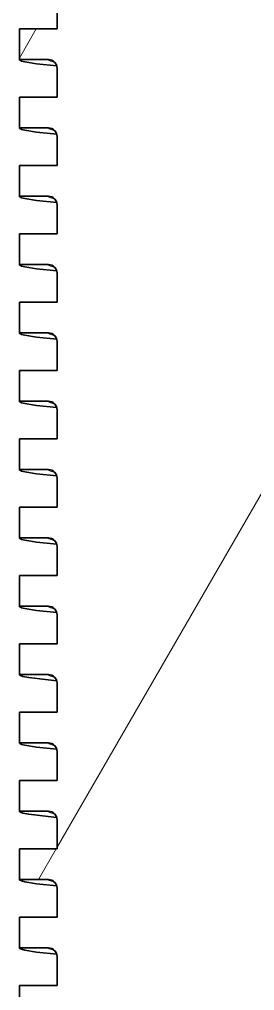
# Model space of a CAD drawing. Extents: x 0 to 420, y 0 to 297.
# Drawn here: x 163.93 to 166.68, y 228.02 to 239.39 of the extents above; entities that cross this region are included whole.
import ezdxf

# ---------------------------------------------------------------- set-up
doc = ezdxf.new("R2010")
doc.units = 0

msp = doc.modelspace()

# ---------------------------------------------------------------- linework, layer by layer
at = {"color": 7, "lineweight": 35, "ltscale": 0.005508}
for p, q in [((164.373, 239.281), (164.373, 239.501)), ((164.373, 238.481), (164.373, 238.701)), ((164.373, 237.681), (164.373, 237.901)), ((164.373, 236.881), (164.373, 237.101)), ((164.373, 236.081), (164.373, 236.301)), ((164.373, 235.281), (164.373, 235.501)), ((164.373, 234.481), (164.373, 234.701)), ((164.373, 233.681), (164.373, 233.901)), ((164.373, 232.881), (164.373, 233.101)), ((164.373, 232.081), (164.373, 232.301)), ((164.373, 231.281), (164.373, 231.501)), ((164.373, 230.481), (164.373, 230.701)), ((164.373, 229.681), (164.373, 229.901)), ((164.373, 228.881), (164.373, 229.101)), ((164.373, 228.081), (164.373, 228.301))]:
    msp.add_line(p, q, dxfattribs=at)
at = {"color": 7, "lineweight": 35, "ltscale": 0.008988}
for p, q in [((163.933, 238.921), (163.933, 239.281)), ((163.933, 238.121), (163.933, 238.481)), ((163.933, 237.321), (163.933, 237.681)), ((163.933, 234.921), (163.933, 235.281)), ((163.933, 234.121), (163.933, 234.481)), ((163.933, 233.321), (163.933, 233.681)), ((163.933, 230.921), (163.933, 231.281)), ((163.933, 230.121), (163.933, 230.481)), ((163.933, 229.321), (163.933, 229.681))]:
    msp.add_line(p, q, dxfattribs=at)
at = {"color": 7, "lineweight": 35, "ltscale": 0.010999}
for p, q in [((164.373, 239.281), (163.933, 239.281)), ((164.373, 238.481), (163.933, 238.481)), ((164.373, 237.681), (163.933, 237.681)), ((164.373, 236.881), (163.933, 236.881)), ((164.373, 236.081), (163.933, 236.081)), ((164.373, 235.281), (163.933, 235.281)), ((164.373, 234.481), (163.933, 234.481)), ((164.373, 233.681), (163.933, 233.681)), ((164.373, 232.881), (163.933, 232.881)), ((164.373, 232.081), (163.933, 232.081)), ((164.373, 231.281), (163.933, 231.281)), ((164.373, 230.481), (163.933, 230.481)), ((164.373, 229.681), (163.933, 229.681)), ((164.373, 228.881), (163.933, 228.881)), ((164.373, 228.081), (163.933, 228.081))]:
    msp.add_line(p, q, dxfattribs=at)
at = {"color": 7, "lineweight": 13, "ltscale": 0.009898}
msp.add_line((163.933, 238.938), (164.131, 239.281), dxfattribs=at)
at = {"color": 7, "lineweight": 35, "ltscale": 0.0085}
for p, q in [((164.273, 238.921), (163.933, 238.921)), ((164.273, 238.121), (163.933, 238.121)), ((164.273, 237.321), (163.933, 237.321)), ((164.273, 236.521), (163.933, 236.521)), ((164.273, 235.721), (163.933, 235.721)), ((164.273, 234.921), (163.933, 234.921)), ((164.273, 234.121), (163.933, 234.121)), ((164.273, 233.321), (163.933, 233.321)), ((164.273, 232.521), (163.933, 232.521)), ((164.273, 231.721), (163.933, 231.721)), ((164.273, 230.921), (163.933, 230.921)), ((164.273, 230.121), (163.933, 230.121)), ((164.273, 229.321), (163.933, 229.321)), ((164.273, 228.521), (163.933, 228.521))]:
    msp.add_line(p, q, dxfattribs=at)
at = {"color": 7, "lineweight": 35, "ltscale": 1.18317e-05}
for p, q in [((163.933, 238.921), (163.933, 238.921)), ((163.933, 238.121), (163.933, 238.121)), ((163.933, 237.321), (163.933, 237.321)), ((163.933, 236.521), (163.933, 236.521)), ((163.933, 234.921), (163.933, 234.921)), ((163.933, 234.121), (163.933, 234.121)), ((163.933, 233.321), (163.933, 233.321)), ((163.933, 232.521), (163.933, 232.521)), ((163.933, 230.921), (163.933, 230.921)), ((163.933, 230.121), (163.933, 230.121)), ((163.933, 229.321), (163.933, 229.321)), ((163.933, 228.521), (163.933, 228.521))]:
    msp.add_line(p, q, dxfattribs=at)
at = {"color": 7, "lineweight": 13, "ltscale": 1.33569e-05}
for p, q in [((164.273, 238.921), (164.273, 238.921)), ((164.273, 238.121), (164.273, 238.121)), ((164.273, 237.321), (164.273, 237.321)), ((164.273, 235.721), (164.273, 235.721)), ((164.273, 234.921), (164.273, 234.921)), ((164.273, 234.121), (164.273, 234.121)), ((164.273, 233.321), (164.273, 233.321)), ((164.273, 231.721), (164.273, 231.721)), ((164.273, 230.921), (164.273, 230.921)), ((164.273, 230.121), (164.273, 230.121)), ((164.273, 229.321), (164.273, 229.321))]:
    msp.add_line(p, q, dxfattribs=at)
at = {"color": 7, "lineweight": 35, "ltscale": 1.64209e-05}
for p, q in [((164.373, 238.825), (164.373, 238.825)), ((164.373, 238.025), (164.373, 238.025)), ((164.373, 236.425), (164.373, 236.425)), ((164.373, 235.625), (164.373, 235.625)), ((164.373, 234.825), (164.373, 234.825)), ((164.373, 234.025), (164.373, 234.025)), ((164.373, 232.425), (164.373, 232.425)), ((164.373, 231.625), (164.373, 231.625)), ((164.373, 230.825), (164.373, 230.825)), ((164.373, 230.025), (164.373, 230.025)), ((164.373, 228.425), (164.373, 228.425))]:
    msp.add_line(p, q, dxfattribs=at)
at = {"color": 7, "lineweight": 35, "ltscale": 8.96584e-05}
for p, q in [((164.373, 238.821), (164.373, 238.825)), ((164.373, 238.021), (164.373, 238.025)), ((164.373, 236.421), (164.373, 236.425)), ((164.373, 235.621), (164.373, 235.625)), ((164.373, 234.821), (164.373, 234.825)), ((164.373, 234.021), (164.373, 234.025)), ((164.373, 232.421), (164.373, 232.425)), ((164.373, 231.621), (164.373, 231.625)), ((164.373, 230.821), (164.373, 230.825)), ((164.373, 230.021), (164.373, 230.025)), ((164.373, 228.421), (164.373, 228.425))]:
    msp.add_line(p, q, dxfattribs=at)
at = {"color": 7, "lineweight": 35, "ltscale": 0.003004}
for p, q in [((164.373, 238.821), (164.373, 238.701)), ((164.373, 238.021), (164.373, 237.901)), ((164.373, 237.221), (164.373, 237.101)), ((164.373, 236.421), (164.373, 236.301)), ((164.373, 235.621), (164.373, 235.501)), ((164.373, 234.821), (164.373, 234.701)), ((164.373, 234.021), (164.373, 233.901)), ((164.373, 233.221), (164.373, 233.101)), ((164.373, 232.421), (164.373, 232.301)), ((164.373, 231.621), (164.373, 231.501)), ((164.373, 230.821), (164.373, 230.701)), ((164.373, 230.021), (164.373, 229.901)), ((164.373, 229.221), (164.373, 229.101)), ((164.373, 228.421), (164.373, 228.301))]:
    msp.add_line(p, q, dxfattribs=at)
at = {"color": 7, "lineweight": 13, "ltscale": 0.241933}
msp.add_line((164.373, 229.7), (169.212, 238.081), dxfattribs=at)
at = {"color": 7, "lineweight": 35, "ltscale": 1.60399e-05}
for p, q in [((164.373, 237.225), (164.373, 237.225)), ((164.373, 233.225), (164.373, 233.225)), ((164.373, 229.225), (164.373, 229.225))]:
    msp.add_line(p, q, dxfattribs=at)
at = {"color": 7, "lineweight": 35, "ltscale": 9.00398e-05}
for p, q in [((164.373, 237.221), (164.373, 237.225)), ((164.373, 233.221), (164.373, 233.225)), ((164.373, 229.221), (164.373, 229.225))]:
    msp.add_line(p, q, dxfattribs=at)
at = {"color": 7, "lineweight": 35, "ltscale": 0.008989}
for p, q in [((163.933, 236.521), (163.933, 236.881)), ((163.933, 235.721), (163.933, 236.081)), ((163.933, 232.521), (163.933, 232.881)), ((163.933, 231.721), (163.933, 232.081)), ((163.933, 228.521), (163.933, 228.881)), ((163.933, 227.721), (163.933, 228.081))]:
    msp.add_line(p, q, dxfattribs=at)
at = {"color": 7, "lineweight": 13, "ltscale": 1.37382e-05}
for p, q in [((164.273, 236.521), (164.273, 236.521)), ((164.273, 232.521), (164.273, 232.521)), ((164.273, 228.521), (164.273, 228.521))]:
    msp.add_line(p, q, dxfattribs=at)
at = {"color": 7, "lineweight": 35, "ltscale": 1.14504e-05}
for p, q in [((163.933, 235.721), (163.933, 235.721)), ((163.933, 231.721), (163.933, 231.721))]:
    msp.add_line(p, q, dxfattribs=at)
at = {"color": 7, "lineweight": 13, "ltscale": 0.010375}
msp.add_line((164.155, 229.321), (164.362, 229.681), dxfattribs=at)
at = {"color": 7, "lineweight": 35}
for points in [[(163.933, 238.921), (163.934, 238.919), (163.936, 238.915), (163.941, 238.912), (163.957, 238.904), (163.998, 238.894), (164.134, 238.872), (164.369, 238.849)], [(164.331, 238.897), (164.352, 238.881), (164.366, 238.857), (164.373, 238.825)], [(163.933, 238.121), (163.934, 238.119), (163.936, 238.115), (163.941, 238.112), (163.957, 238.104), (163.998, 238.094), (164.134, 238.072), (164.369, 238.049)], [(164.331, 238.097), (164.352, 238.081), (164.366, 238.057), (164.373, 238.025)], [(163.933, 237.321), (163.934, 237.319), (163.936, 237.315), (163.941, 237.312), (163.957, 237.304), (163.998, 237.294), (164.134, 237.272), (164.369, 237.249)], [(164.331, 237.297), (164.352, 237.281), (164.366, 237.257), (164.373, 237.225)], [(163.933, 236.521), (163.934, 236.519), (163.936, 236.515), (163.941, 236.512), (163.957, 236.504), (163.998, 236.494), (164.134, 236.472), (164.369, 236.449)], [(164.331, 236.497), (164.352, 236.481), (164.366, 236.457), (164.373, 236.425)], [(163.933, 235.721), (163.934, 235.719), (163.936, 235.715), (163.941, 235.712), (163.957, 235.704), (163.998, 235.694), (164.134, 235.672), (164.369, 235.649)], [(164.331, 235.697), (164.352, 235.681), (164.366, 235.657), (164.373, 235.625)], [(163.933, 234.921), (163.934, 234.919), (163.936, 234.915), (163.941, 234.912), (163.957, 234.904), (163.998, 234.894), (164.134, 234.872), (164.369, 234.849)], [(164.331, 234.897), (164.352, 234.881), (164.366, 234.857), (164.373, 234.825)], [(163.933, 234.121), (163.934, 234.119), (163.936, 234.115), (163.941, 234.112), (163.957, 234.104), (163.998, 234.094), (164.134, 234.072), (164.369, 234.049)], [(164.331, 234.097), (164.352, 234.081), (164.366, 234.057), (164.373, 234.025)], [(163.933, 233.321), (163.934, 233.319), (163.936, 233.315), (163.941, 233.312), (163.957, 233.304), (163.998, 233.294), (164.134, 233.272), (164.369, 233.249)], [(164.331, 233.297), (164.352, 233.281), (164.366, 233.257), (164.373, 233.225)], [(163.933, 232.521), (163.934, 232.519), (163.936, 232.515), (163.941, 232.512), (163.957, 232.504), (163.998, 232.494), (164.134, 232.472), (164.369, 232.449)], [(164.331, 232.497), (164.352, 232.481), (164.366, 232.457), (164.373, 232.425)], [(163.933, 231.721), (163.934, 231.718), (163.938, 231.714), (163.946, 231.709), (163.974, 231.699), (164.042, 231.685), (164.268, 231.658), (164.369, 231.649)], [(164.331, 231.697), (164.352, 231.681), (164.366, 231.657), (164.373, 231.625)], [(163.933, 230.921), (163.934, 230.919), (163.936, 230.915), (163.941, 230.912), (163.957, 230.904), (163.998, 230.894), (164.134, 230.872), (164.369, 230.849)], [(164.331, 230.897), (164.352, 230.881), (164.366, 230.857), (164.373, 230.825)], [(163.933, 230.121), (163.934, 230.118), (163.938, 230.114), (163.946, 230.109), (163.974, 230.099), (164.042, 230.085), (164.268, 230.058), (164.369, 230.049)], [(164.331, 230.097), (164.352, 230.081), (164.366, 230.057), (164.373, 230.025)], [(163.933, 229.321), (163.934, 229.319), (163.936, 229.315), (163.941, 229.312), (163.957, 229.304), (163.998, 229.294), (164.134, 229.272), (164.369, 229.249)], [(164.331, 229.297), (164.352, 229.281), (164.366, 229.257), (164.373, 229.225)], [(163.933, 228.521), (163.934, 228.519), (163.936, 228.515), (163.941, 228.512), (163.957, 228.504), (163.998, 228.494), (164.134, 228.472), (164.369, 228.449)], [(164.331, 228.497), (164.352, 228.481), (164.366, 228.457), (164.373, 228.425)]]:
    msp.add_lwpolyline(points, dxfattribs=at)
at = {"color": 7, "lineweight": 13}
for points in [[(164.273, 238.921), (164.275, 238.917), (164.282, 238.911), (164.295, 238.904), (164.341, 238.891)], [(164.273, 238.121), (164.275, 238.117), (164.282, 238.111), (164.295, 238.104), (164.341, 238.091)], [(164.273, 237.321), (164.275, 237.317), (164.282, 237.311), (164.295, 237.304), (164.341, 237.291)], [(164.273, 236.521), (164.275, 236.517), (164.282, 236.511), (164.295, 236.504), (164.341, 236.491)], [(164.273, 235.721), (164.275, 235.717), (164.282, 235.711), (164.295, 235.704), (164.341, 235.691)], [(164.273, 234.921), (164.275, 234.917), (164.282, 234.911), (164.295, 234.904), (164.341, 234.891)], [(164.273, 234.121), (164.275, 234.117), (164.282, 234.111), (164.295, 234.104), (164.341, 234.091)], [(164.273, 233.321), (164.275, 233.317), (164.282, 233.311), (164.295, 233.304), (164.341, 233.291)], [(164.273, 232.521), (164.275, 232.517), (164.282, 232.511), (164.295, 232.504), (164.341, 232.491)], [(164.273, 231.721), (164.275, 231.717), (164.282, 231.711), (164.295, 231.704), (164.341, 231.691)], [(164.273, 230.921), (164.275, 230.917), (164.282, 230.911), (164.295, 230.904), (164.341, 230.891)], [(164.273, 230.121), (164.275, 230.117), (164.282, 230.111), (164.295, 230.104), (164.341, 230.091)], [(164.273, 229.321), (164.275, 229.317), (164.282, 229.311), (164.295, 229.304), (164.341, 229.291)], [(164.273, 228.521), (164.275, 228.517), (164.282, 228.511), (164.295, 228.504), (164.341, 228.491)]]:
    msp.add_lwpolyline(points, dxfattribs=at)
at = {"color": 7, "lineweight": 35}
for centre in [(164.273, 238.821), (164.273, 238.021), (164.273, 237.221), (164.273, 236.421), (164.273, 235.621), (164.273, 234.821), (164.273, 234.021), (164.273, 233.221), (164.273, 232.421), (164.273, 231.621), (164.273, 230.821), (164.273, 230.021), (164.273, 229.221), (164.273, 228.421)]:
    msp.add_arc(centre, 0.1, 359.957, 89.966, dxfattribs=at)

doc.saveas('drawing.dxf')
